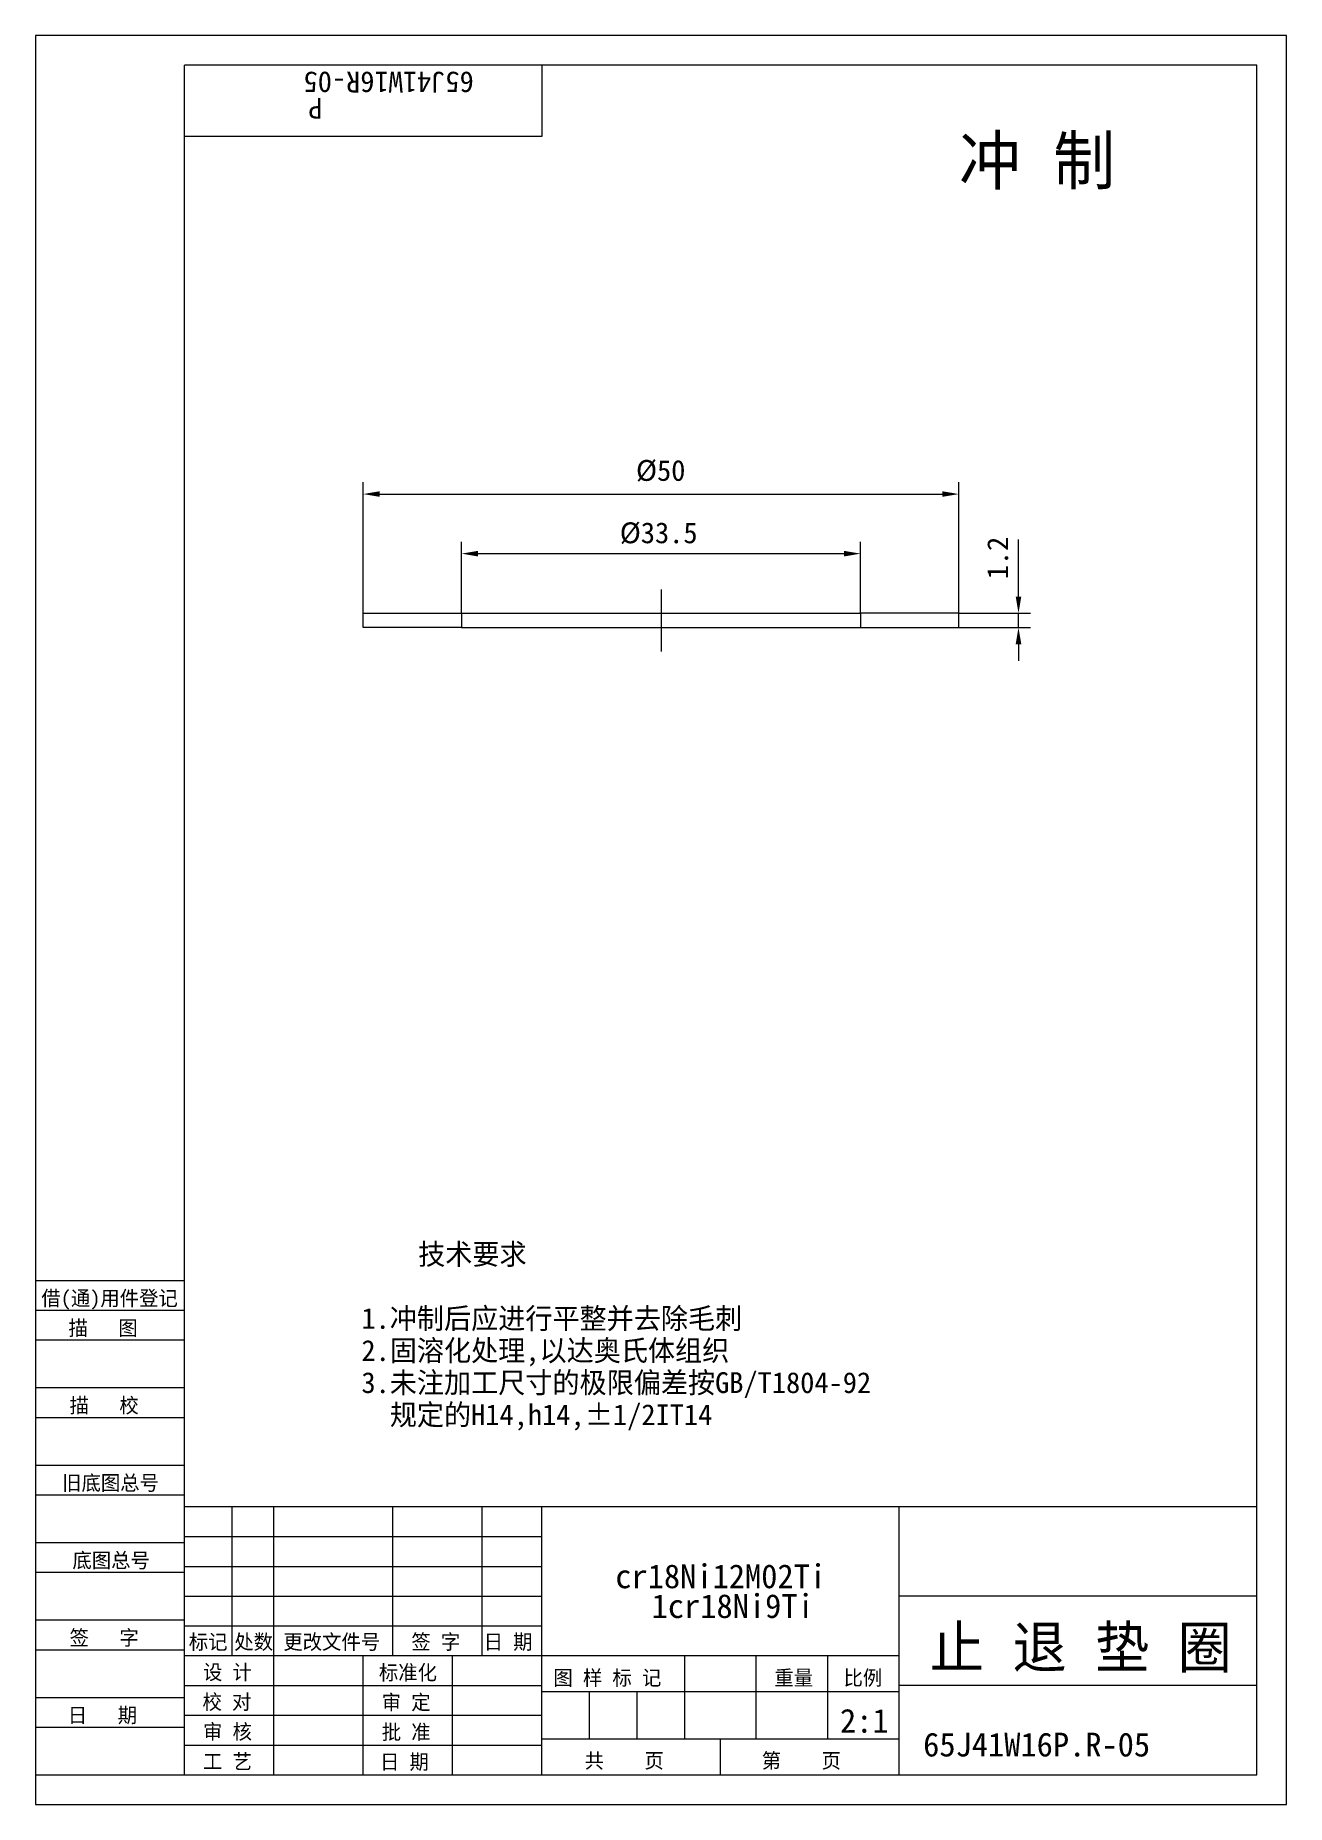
# Model space of a CAD drawing. Header units: metres. Extents: x 0 to 210, y 0 to 297.
import ezdxf

# ---------------------------------------------------------------- set-up
doc = ezdxf.new("R2010")
doc.units = ezdxf.units.M
for name, color, linetype in [('C', 6, 'Continuous'), ('D', 1, 'Continuous'), ('FL', 5, 'Continuous'), ('T', 7, 'Continuous'), ('TL', 4, 'Continuous')]:
    doc.layers.add(name, color=color, linetype=linetype)

# ---------------------------------------------------------------- blocks, each defined once
blk = doc.blocks.new('TUKUN4')
at = {"layer": 'FL'}
for p, q in [((0, 297), (0, 0)), ((210, 297), (0, 297)), ((210, 0), (210, 297)), ((0, 78), (25, 78)), ((0, 70), (25, 70)), ((0, 65), (25, 65)), ((0, 57), (25, 57)), ((0, 52), (25, 52)), ((33, 25), (33, 50)), ((40, 5), (40, 50)), ((60, 25), (60, 50)), ((75, 25), (75, 50)), ((25, 45), (85, 45)), ((0, 44), (25, 44)), ((0, 39), (25, 39)), ((25, 40), (85, 40)), ((25, 35), (85, 35)), ((0, 31), (25, 31)), ((25, 30), (85, 30)), ((0, 26), (25, 26)), ((70, 5), (70, 25)), ((0, 18), (25, 18)), ((25, 20), (85, 20)), ((25, 15), (85, 15)), ((0, 13), (25, 13)), ((25, 10), (85, 10)), ((0, 0), (210, 0))]:
    blk.add_line(p, q, dxfattribs=at)
at = {"layer": 'TL'}
for p, q in [((25, 5), (25, 292)), ((205, 292), (25, 292)), ((85, 292), (85, 280)), ((205, 5), (205, 292)), ((85, 280), (25, 280)), ((0, 88), (25, 88)), ((0, 83), (25, 83)), ((205, 50), (25, 50)), ((85, 5), (85, 50)), ((145, 5), (145, 50)), ((205, 35), (145, 35)), ((145, 25), (25, 25)), ((55, 5), (55, 25)), ((109, 11), (109, 25)), ((121, 11), (121, 25)), ((133, 11), (133, 25)), ((85, 19), (145, 19)), ((93, 11), (93, 19)), ((101, 11), (101, 19)), ((205, 20), (145, 20)), ((145, 11), (85, 11)), ((115, 5), (115, 11)), ((0, 5), (205, 5))]:
    blk.add_line(p, q, dxfattribs=at)
at = {"layer": 'T'}
for s, p in [('借(通)用件登记', (1, 83.76)), ('描   图', (5.56, 78.76)), ('描   校', (5.74, 65.76)), ('旧底图总号', (4.49, 52.76)), ('底图总号', (6.22, 39.76)), ('签   字', (5.74, 26.76)), ('标记', (25.75, 26.07)), ('处数', (33.38, 26.07)), ('更改文件号', (41.61, 26.07)), ('签 字', (63.1, 26.07)), ('日 期', (75.23, 26.07)), ('设 计', (28.14, 20.99)), ('标准化', (57.65, 20.93)), ('图 样 标 记', (86.95, 20.04)), ('重量', (124.03, 20.04)), ('比例', (135.64, 20.04)), ('校 对', (28.05, 15.99)), ('审 定', (58.13, 15.93)), ('日   期', (5.45, 13.76)), ('审 核', (28.14, 10.99)), ('批 准', (58.13, 10.93)), ('共    页', (92.18, 6.13)), ('第    页', (121.9, 6.13)), ('工 艺', (28.14, 5.99)), ('日 期', (57.84, 5.93))]:
    blk.add_text(s, height=2.5, dxfattribs=at).set_placement(p)

msp = doc.modelspace()

# ---------------------------------------------------------------- linework, layer by layer
at = {"layer": 'C'}
msp.add_lwpolyline([(105, 204), (105, 193.6)], dxfattribs=at)
at = {"layer": 'D'}
for p, q in [((55, 200), (55, 222)), ((57.8, 220), (152.2, 220)), ((155, 200), (155, 222)), ((71.5, 200), (71.5, 212)), ((138.5, 200), (138.5, 212)), ((165, 205.6), (165, 212.36)), ((74.3, 210), (135.7, 210)), ((165, 202.8), (165, 205.6)), ((155, 200), (167, 200)), ((165, 197.6), (165, 200)), ((155, 197.6), (167, 197.6)), ((165, 194.8), (165, 192))]:
    msp.add_line(p, q, dxfattribs=at)
for points in [[(57.8, 220.47), (57.8, 219.53), (55, 220)], [(152.2, 220.47), (152.2, 219.53), (155, 220)], [(74.3, 210.47), (74.3, 209.53), (71.5, 210)], [(135.7, 210.47), (135.7, 209.53), (138.5, 210)], [(164.53, 202.8), (165.47, 202.8), (165, 200)], [(164.53, 194.8), (165.47, 194.8), (165, 197.6)]]:
    msp.add_solid(points, dxfattribs=at)
at = {"layer": 'TL'}
for points in [[(71.5, 197.6), (55, 197.6), (55, 200), (71.5, 200), (71.5, 197.6)], [(71.5, 200), (138.5, 200)], [(138.5, 200), (138.5, 197.6), (155, 197.6), (155, 200), (138.5, 200)], [(71.5, 197.6), (138.5, 197.6)]]:
    msp.add_lwpolyline(points, dxfattribs=at)

# ---------------------------------------------------------------- block references
at = {"layer": 'D'}
msp.add_blockref('TUKUN4', (0, 0), dxfattribs=at)

# ---------------------------------------------------------------- texts
for s, rotation, p in [('65J41W16R-05', 180, (73.58, 290.89)), ('P', 180, (48.19, 286.51)), ('1.2', 90, (163.25, 205.69))]:
    msp.add_text(s, height=3.5, rotation=rotation, dxfattribs=at).set_placement(p)
for s, height, p in [('冲 制', 8, (155, 272)), ('%%C50', 3.5, (100.8, 222.22)), ('%%C33.5', 3.5, (98.08, 211.75)), ('    技术要求', 3.5, (54.72, 90.65)), ('1.冲制后应进行平整并去除毛刺', 3.5, (54.72, 79.87)), ('2.固溶化处理,以达奥氏体组织', 3.5, (54.72, 74.48)), ('3.未注加工尺寸的极限偏差按GB/T1804-92          ', 3.5, (54.72, 69.09)), ('  规定的H14,h14,%%P1/2IT14', 3.5, (54.72, 63.7)), ('cr18Ni12M02Ti', 4, (97.33, 36.33)), ('1cr18Ni9Ti', 4, (103.43, 31.33)), ('止 退 垫 圈', 7, (150.12, 22.93)), ('2:1', 4, (135.04, 12.08)), ('65J41W16P.R-05', 4, (149, 8.08))]:
    msp.add_text(s, height=height, dxfattribs=at).set_placement(p)

doc.saveas('drawing.dxf')
